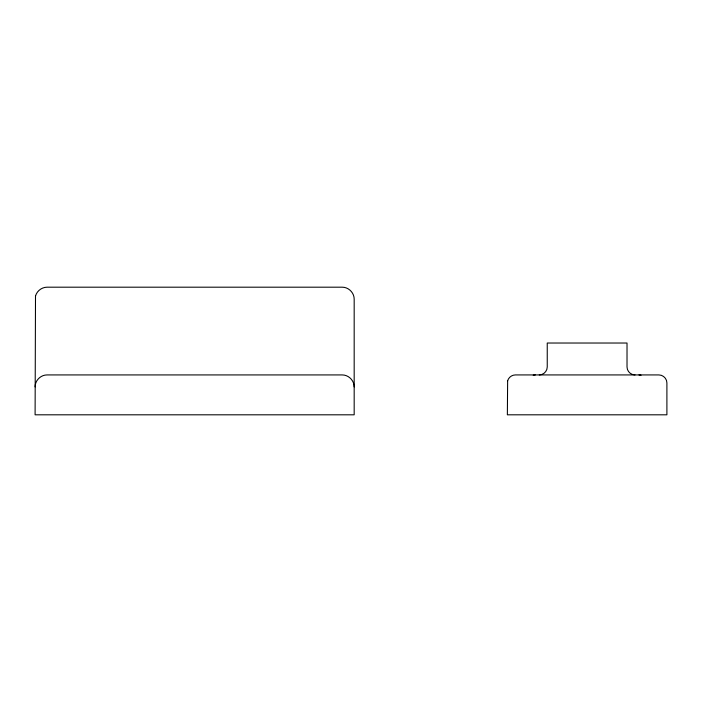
<?xml version="1.0" encoding="UTF-8"?>
<svg xmlns="http://www.w3.org/2000/svg" width="702" height="702" viewBox="0 0 702 702"><rect width="100%" height="100%" fill="white"/><g stroke="black" fill="none" stroke-linecap="round" stroke-linejoin="round"><path stroke-width="1.05" d="M35.1 386.899C35.056 380.493 40.663 374.894 47.069 374.929L342.207 374.929C348.613 374.894 354.212 380.493 354.177 386.899M533.222 375.201L535.284 374.929M539.268 374.929C543.541 374.956 547.27 371.226 547.244 366.953L547.244 343.024L627.018 343.024L627.018 366.953C626.991 371.226 630.721 374.956 634.994 374.929M638.978 374.929L641.049 375.201M35.504 296.051L35.1 414.812L354.177 414.812L354.177 299.149C354.212 292.743 348.613 287.144 342.207 287.188L47.069 287.188C41.778 287.215 36.908 290.953 35.504 296.051M507.634 380.844L507.362 414.812L666.9 414.812L666.9 382.906C666.926 378.641 663.188 374.903 658.924 374.929L515.338 374.929C511.811 374.947 508.564 377.439 507.634 380.844"/></g></svg>
